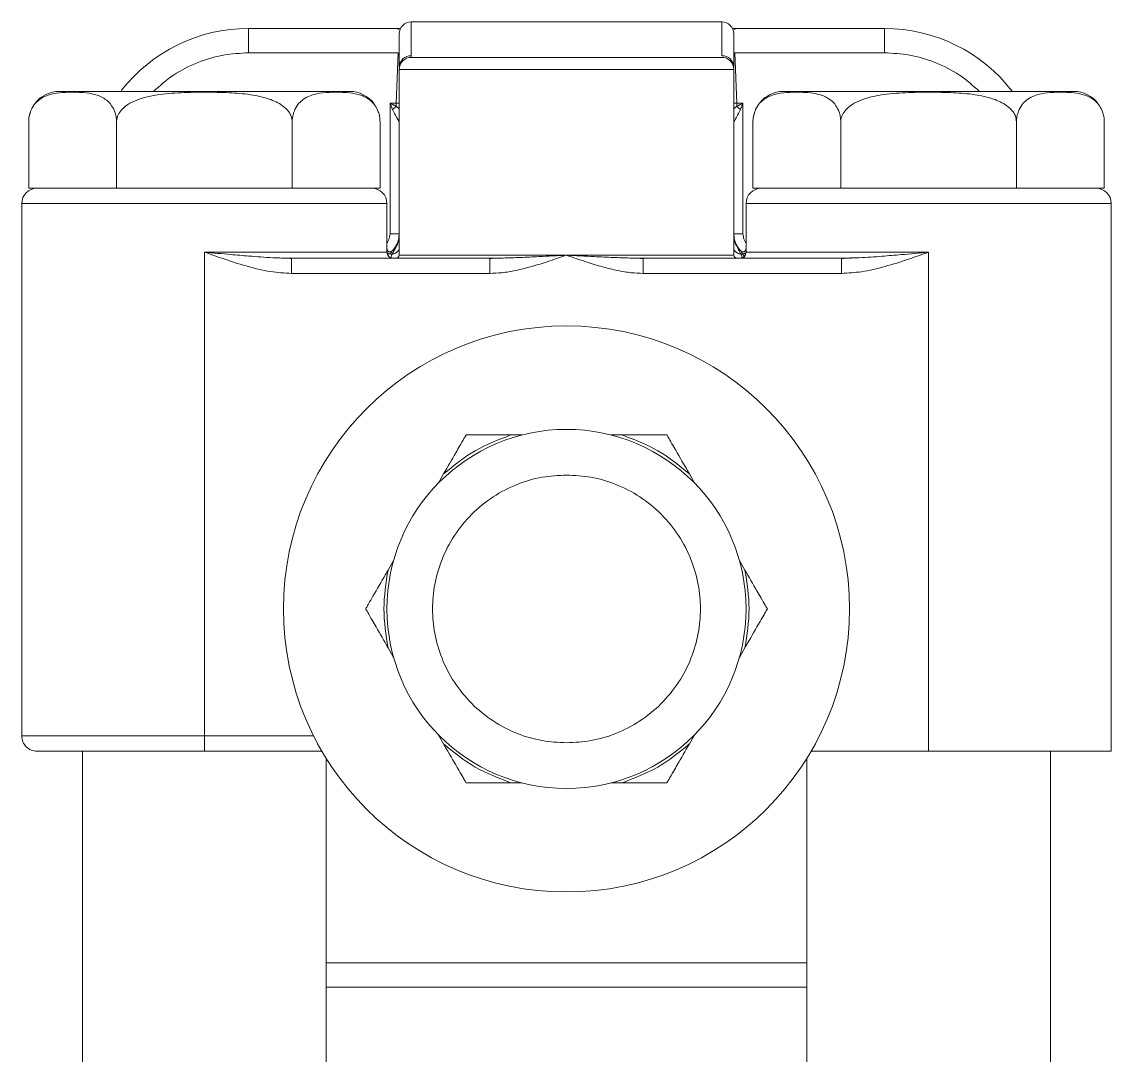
# Model space of a CAD drawing. Header units: inches. Extents: x 1104 to 1677, y 981 to 1342.
# Drawn here: x 1440.801 to 1444.381, y 1107.233 to 1110.629 of the extents above; entities that cross this region are included whole.
import ezdxf

# ---------------------------------------------------------------- set-up
doc = ezdxf.new("R2010")
doc.units = ezdxf.units.IN
doc.header["$MEASUREMENT"] = 0
doc.layers.get('0').update_dxf_attribs({"color": 1})

msp = doc.modelspace()

# ---------------------------------------------------------------- linework, layer by layer
at = {"linetype": 'Continuous', "lineweight": 15}
for p, q in [((1442.08065556, 1110.51721487), (1442.08065556, 1110.6287571)), ((1443.1006553, 1110.6287571), (1443.1006553, 1110.51721487)), ((1441.5456546, 1110.6068524), (1441.5456546, 1110.52685252)), ((1442.0371911, 1110.6068524), (1441.5456546, 1110.6068524)), ((1443.63565627, 1110.6068524), (1443.14412445, 1110.6068524)), ((1443.63565627, 1110.6068524), (1443.63565627, 1110.52685252)), ((1441.5456546, 1110.52685252), (1442.0371911, 1110.52685252)), ((1442.0371911, 1110.52685252), (1442.03102414, 1110.36185267)), ((1442.08065556, 1110.5118528), (1442.08065556, 1110.51721487)), ((1443.15029142, 1110.36185267), (1443.14412445, 1110.52685252)), ((1443.14412445, 1110.52685252), (1443.63565627, 1110.52685252)), ((1443.14065612, 1110.47185257), (1442.04065474, 1110.47185257)), ((1442.04065474, 1110.47185257), (1442.04065474, 1109.86185242)), ((1443.14065612, 1109.86185242), (1443.14065612, 1110.47185257)), ((1442.0106553, 1110.36185267), (1442.0106553, 1109.93185267)), ((1442.03102414, 1110.36185267), (1442.0106553, 1110.36185267)), ((1443.17065556, 1110.36185267), (1443.15029142, 1110.36185267)), ((1443.17065556, 1109.93185267), (1443.17065556, 1110.36185267)), ((1440.82330731, 1110.29985269), (1440.82330731, 1110.08185281)), ((1441.11198153, 1110.29985269), (1441.11198153, 1110.08185281)), ((1441.68932995, 1110.29985269), (1441.68932995, 1110.08185281)), ((1441.97800885, 1110.29985269), (1441.97800885, 1110.08185281)), ((1443.2033067, 1110.29985269), (1443.2033067, 1110.08185281)), ((1443.49198091, 1110.29985269), (1443.49198091, 1110.08185281)), ((1444.06933403, 1110.29985269), (1444.06933403, 1110.08185281)), ((1444.35800824, 1110.29985269), (1444.35800824, 1110.08185281)), ((1440.82330731, 1110.08185281), (1441.11198153, 1110.08185281)), ((1441.11198153, 1110.08185281), (1441.68932995, 1110.08185281)), ((1441.68932995, 1110.08185281), (1441.97800885, 1110.08185281)), ((1443.2033067, 1110.08185281), (1443.49198091, 1110.08185281)), ((1443.49198091, 1110.08185281), (1444.06933403, 1110.08185281)), ((1444.06933403, 1110.08185281), (1444.35800824, 1110.08185281)), ((1442.00065862, 1110.03185237), (1440.80065755, 1110.03185237)), ((1444.38065801, 1110.03185237), (1443.18065694, 1110.03185237)), ((1440.80065755, 1110.00185234), (1440.80065755, 1108.28185237)), ((1444.38065801, 1110.00185234), (1444.38065801, 1108.23185253)), ((1442.0106553, 1109.93185267), (1442.04065474, 1109.93185267)), ((1443.17065556, 1109.93185267), (1443.14065612, 1109.93185267)), ((1441.40065574, 1109.87185262), (1442.00061169, 1109.87185262)), ((1441.40065574, 1109.87185262), (1441.40065574, 1108.28185237)), ((1441.68683782, 1109.80185236), (1441.68683782, 1109.8518528)), ((1442.33846677, 1109.8518528), (1441.68683782, 1109.8518528)), ((1442.04065474, 1109.86185242), (1442.59065543, 1109.86185242)), ((1442.59065543, 1109.86185242), (1443.14065612, 1109.86185242)), ((1443.49447304, 1109.8518528), (1442.84284878, 1109.8518528)), ((1443.18069917, 1109.87185262), (1443.78065512, 1109.87185262)), ((1443.78065512, 1109.87185262), (1443.78065512, 1108.23185253)), ((1442.33846677, 1109.80185236), (1441.68683782, 1109.80185236)), ((1443.49447304, 1109.80185236), (1442.84284878, 1109.80185236)), ((1442.44437061, 1109.27092927), (1442.40817605, 1109.27092927)), ((1442.77313951, 1109.27092927), (1442.73694494, 1109.27092927)), ((1442.18689732, 1109.14317557), (1442.16880004, 1109.11182945)), ((1443.01251082, 1109.11182945), (1442.99441354, 1109.14317557)), ((1442.02251522, 1108.85845222), (1442.00441324, 1108.8271061)), ((1443.17689762, 1108.8271061), (1443.15880033, 1108.85845222)), ((1442.00441324, 1108.571599), (1442.02251522, 1108.54025259)), ((1443.15880033, 1108.54025259), (1443.17689762, 1108.571599)), ((1441.40065574, 1108.28185237), (1440.80065755, 1108.28185237)), ((1441.40065574, 1108.28185237), (1441.40065574, 1108.23185253)), ((1441.40065574, 1108.28185237), (1441.75963527, 1108.28185237)), ((1442.16880004, 1108.28687565), (1442.18689732, 1108.25552924)), ((1442.99441354, 1108.25552924), (1443.01251082, 1108.28687565)), ((1441.40065574, 1108.23185253), (1441.78670141, 1108.23185253)), ((1443.39461414, 1108.23185253), (1443.78065512, 1108.23185253)), ((1443.78065512, 1108.23185253), (1444.38065801, 1108.23185253)), ((1441.80491133, 1108.2018525), (1441.80065453, 1108.2018525)), ((1443.38065633, 1108.2018525), (1443.37639953, 1108.2018525)), ((1442.40817605, 1108.12777583), (1442.44437061, 1108.12777583)), ((1442.73694494, 1108.12777583), (1442.77313951, 1108.12777583)), ((1443.38065633, 1107.53685269), (1441.80065453, 1107.53685269)), ((1441.80065453, 1107.45685252), (1443.38065633, 1107.45685252))]:
    msp.add_line(p, q, dxfattribs=at)
at = {"linetype": 'Continuous', "lineweight": 15, "flags": 128}
for points in [[(1440.82904719, 1110.33324948), (1440.82430698, 1110.31394895), (1440.82350443, 1110.29358071)], [(1443.20904658, 1110.33324948), (1443.20430637, 1110.31394895), (1443.20350382, 1110.29358071)]]:
    msp.add_lwpolyline(points, dxfattribs=at)
at = {"linetype": 'Continuous', "lineweight": 15}
for radius in [0.93, 0.59]:
    msp.add_circle((1442.59065682, 1108.69935252), radius, dxfattribs=at)
for centre, radius, start, end in [((1442.08065682, 1110.58875706), 0.04, 90, 180), ((1443.10065682, 1110.58875706), 0.04, 0, 90), ((1441.54565682, 1110.07685252), 0.53, 90, 142.0731586), ((1443.63565682, 1110.07685252), 0.53, 37.63486767, 90), ((1442.07961473, 1110.47825308), 0.03897569, 88.46974704, 178.37335331), ((1443.10170059, 1110.47825777), 0.03897112, 1.62080488, 91.53698137), ((1442.08065682, 1110.47185252), 0.04, 90, 180), ((1443.10065682, 1110.47185252), 0.04, 0.00000048, 90), ((1440.92330655, 1110.29985252), 0.1, 90, 140.90679882), ((1441.87800709, 1110.29985252), 0.1, 36.74463236, 90), ((1443.30330655, 1110.29985252), 0.1, 90, 140.90679882), ((1444.25800709, 1110.29985252), 0.1, 36.74463236, 90), ((1440.85065682, 1110.03185252), 0.05, 90, 180), ((1441.95065682, 1110.03185252), 0.05, 0, 90), ((1443.23065682, 1110.03185252), 0.05, 90, 180), ((1444.33065682, 1110.03185252), 0.05, 0, 90), ((1442.02061484, 1109.87185595), 0.02000316, 180.00955074, 269.98540702), ((1442.03065682, 1109.86185252), 0.01, 269.99998862, 0), ((1443.15065682, 1109.86185252), 0.01, 180.0000006, 270), ((1443.16070269, 1109.87184929), 0.01999649, 269.99548885, 0.00955339), ((1440.85065682, 1108.28185252), 0.05, 180, 270.00127792)]:
    msp.add_arc(centre, radius, start, end, dxfattribs=at)
for points in [[(1443.1006553, 1110.6287571), (1442.08065556, 1110.6287571)], [(1442.0371911, 1110.6068524), (1442.04580797, 1110.6068524)], [(1442.0371911, 1110.6020588), (1442.0371911, 1110.6068524)], [(1443.1357798, 1110.6068524), (1443.14412445, 1110.6068524)], [(1443.14412445, 1110.6068524), (1443.14412445, 1110.6020588)], [(1442.0106553, 1110.36185267), (1442.0193848, 1110.34005473)], [(1442.03102414, 1110.35095135), (1442.0106553, 1110.36185267)], [(1442.03102414, 1110.35095135), (1442.03102414, 1110.36185267)], [(1442.04065474, 1110.36157166), (1442.03102414, 1110.36185267)], [(1442.04065474, 1110.34337757), (1442.03102414, 1110.35095135)], [(1443.15029142, 1110.35095135), (1443.14047777, 1110.34324909)], [(1443.15029142, 1110.36185267), (1443.14065612, 1110.36157166)], [(1443.15029142, 1110.35095135), (1443.15029142, 1110.36185267)], [(1443.17065556, 1110.36185267), (1443.15029142, 1110.35095135)], [(1443.16193075, 1110.34005297), (1443.17065556, 1110.36185267)], [(1440.80065755, 1110.03185237), (1440.80065755, 1110.00187816)], [(1442.00065862, 1109.87100372), (1442.00065862, 1110.03185237)], [(1443.18065694, 1110.03185237), (1443.18065694, 1109.87052442)], [(1444.38065801, 1110.00187288), (1444.38065801, 1110.03185237)], [(1442.0409645, 1109.90941528), (1442.03841605, 1109.90390713)], [(1443.1428995, 1109.90390596), (1443.14034636, 1109.90941645)], [(1442.01779378, 1109.87586127), (1442.01185209, 1109.86615087)], [(1443.16946346, 1109.86615146), (1443.16352177, 1109.87586009)], [(1441.68839129, 1109.85110715), (1441.65385815, 1109.85250751)], [(1442.00061169, 1109.87185262), (1442.00049905, 1109.87100372)], [(1442.01739016, 1109.86520283), (1442.01185209, 1109.86615029)], [(1442.36661237, 1109.85212853), (1442.33712449, 1109.85106843)], [(1442.33846677, 1109.85011746), (1442.33846677, 1109.8518528)], [(1442.84284878, 1109.8510479), (1442.81360966, 1109.85224058)], [(1442.84284878, 1109.8518528), (1442.813788, 1109.8522617)], [(1442.84284878, 1109.85007522), (1442.84284878, 1109.8518528)], [(1443.16946346, 1109.86615146), (1443.1639207, 1109.865204)], [(1443.17651746, 1109.85568603), (1443.16946346, 1109.86615146)], [(1443.52765922, 1109.85242479), (1443.49447304, 1109.85100742)], [(1443.51425052, 1109.8523937), (1443.49447304, 1109.8518528)], [(1443.49447304, 1109.8518528), (1443.49447304, 1109.85003826)], [(1441.00065695, 1108.23185253), (1441.00065695, 1107.0493524)], [(1444.18065861, 1106.90185261), (1444.18065861, 1108.23185253)], [(1441.80065453, 1107.0493524), (1441.80065453, 1108.20863869)], [(1443.38065633, 1108.20863869), (1443.38065633, 1107.0493524)]]:
    msp.add_open_spline(points, degree=1, dxfattribs=at)
for points, knots in [([(1442.04065474, 1110.58872226), (1442.04065474, 1110.58586256), (1442.04065474, 1110.58017704), (1442.04065474, 1110.54307088), (1442.04065474, 1110.50047157), (1442.04065474, 1110.47935947)], [0, 0, 0, 0, 0.3379451905, 0.6718874091, 1, 1, 1, 1]), ([(1443.14065612, 1110.58872226), (1443.14065612, 1110.58586249), (1443.14065612, 1110.58017683), (1443.14065612, 1110.54307173), (1443.14065612, 1110.50047223), (1443.14065612, 1110.47936006)], [0, 0, 0, 0, 0.3379455306, 0.6718879356, 1, 1, 1, 1]), ([(1441.2333685, 1110.39985239), (1441.2546875, 1110.41872006), (1441.29875083, 1110.45771684), (1441.37798347, 1110.49716186), (1441.46163374, 1110.52242743), (1441.51819658, 1110.5254064), (1441.5456546, 1110.52685252)], [0, 0, 0, 0, 0.2464587722, 0.5093950071, 0.7618393669, 1, 1, 1, 1]), ([(1443.63565627, 1110.52685252), (1443.66311588, 1110.52540654), (1443.71968034, 1110.52242794), (1443.80333194, 1110.49716166), (1443.88256422, 1110.45771813), (1443.92662504, 1110.4187202), (1443.94794236, 1110.39985239)], [0, 0, 0, 0, 0.2381734593, 0.4906170653, 0.7535525151, 1, 1, 1, 1]), ([(1443.1006553, 1110.5118528), (1443.09900071, 1110.5118528), (1443.09559241, 1110.5118528), (1443.06722222, 1110.5118528), (1443.02016646, 1110.5118528), (1442.95383436, 1110.5118528), (1442.87229227, 1110.5118528), (1442.78088731, 1110.5118528), (1442.68583645, 1110.5118528), (1442.59065551, 1110.5118528), (1442.49547559, 1110.5118528), (1442.40042634, 1110.5118528), (1442.30901927, 1110.5118528), (1442.22748198, 1110.5118528), (1442.16114226, 1110.5118528), (1442.11409613, 1110.5118528), (1442.08571678, 1110.5118528), (1442.0823096, 1110.5118528), (1442.08065556, 1110.5118528)], [0, 0, 0, 0, 0.05825775234, 0.12000518007, 0.18432077558, 0.24999945682, 0.31568025509, 0.37999322192, 0.44174316982, 0.50000059046, 0.55825801109, 0.62000513924, 0.6843207112, 0.74999923216, 0.81567976331, 0.87999400919, 0.94174224766, 1, 1, 1, 1]), ([(1441.11198153, 1110.29985269), (1441.11166656, 1110.3057858), (1441.11103803, 1110.31762558), (1441.10560301, 1110.33660772), (1441.09380506, 1110.35869313), (1441.07092369, 1110.37949743), (1441.03939665, 1110.39170775), (1440.99601522, 1110.39750958), (1440.95072496, 1110.39781396), (1440.90286476, 1110.39353541), (1440.86903459, 1110.38253436), (1440.8450783, 1110.36196383), (1440.83298805, 1110.34433983), (1440.82548609, 1110.32357365), (1440.8233869, 1110.30870639), (1440.82331539, 1110.30075086), (1440.82330731, 1110.29985269)], [0, 0, 0, 0, 0.0270239454, 0.0539274028, 0.0978320063, 0.17288493, 0.2801544489, 0.390187416, 0.570336595, 0.6939695307, 0.8290658777, 0.8801723679, 0.9315957434, 0.9636040008, 0.995890923, 1, 1, 1, 1]), ([(1441.87800916, 1110.39985239), (1441.87646082, 1110.39985239), (1441.87327137, 1110.39985239), (1441.84670776, 1110.39985239), (1441.80266925, 1110.39985239), (1441.74058489, 1110.39985239), (1441.66426528, 1110.39985239), (1441.57871018, 1110.39985239), (1441.48974466, 1110.39985239), (1441.40065728, 1110.39985239), (1441.31157, 1110.39985239), (1441.22260605, 1110.39985239), (1441.13705063, 1110.39985239), (1441.06073147, 1110.39985239), (1440.99864218, 1110.39985239), (1440.95460249, 1110.39985239), (1440.92804606, 1110.39985239), (1440.92485577, 1110.39985239), (1440.92330701, 1110.39985239)], [0, 0, 0, 0, 0.0582577458, 0.1200062592, 0.18432104, 0.2499991318, 0.3156786487, 0.379994293, 0.4417409187, 0.5000010057, 0.5582579711, 0.6200045968, 0.6843202412, 0.7499997581, 0.8156798262, 0.879994607, 0.9417422542, 1, 1, 1, 1]), ([(1441.68932995, 1110.29985269), (1441.68870007, 1110.30578593), (1441.6874431, 1110.31762619), (1441.67657161, 1110.33660645), (1441.65298778, 1110.35870356), (1441.6069669, 1110.37952027), (1441.54398531, 1110.39214848), (1441.45715089, 1110.39731142), (1441.36682891, 1110.39785625), (1441.27109203, 1110.39352482), (1441.20344613, 1110.38253528), (1441.15552156, 1110.36196355), (1441.13134321, 1110.3443397), (1441.11633914, 1110.32357398), (1441.11214069, 1110.30870616), (1441.11199767, 1110.30075086), (1441.11198153, 1110.29985269)], [0, 0, 0, 0, 0.0270219395, 0.0539244188, 0.0978273558, 0.1728805899, 0.2812449762, 0.3902174985, 0.5703591124, 0.6939874713, 0.8290743641, 0.8801778402, 0.9315989972, 0.9636060343, 0.9958910419, 1, 1, 1, 1]), ([(1441.97800885, 1110.29985269), (1441.97769199, 1110.30578576), (1441.97705968, 1110.31762524), (1441.97162535, 1110.33660739), (1441.95983524, 1110.35869452), (1441.93694347, 1110.37949643), (1441.90541956, 1110.39170783), (1441.8620438, 1110.39750962), (1441.81675242, 1110.39781383), (1441.76889092, 1110.39353574), (1441.73506543, 1110.38253324), (1441.71110002, 1110.3619645), (1441.69901088, 1110.34433979), (1441.69150868, 1110.32357365), (1441.68940954, 1110.30870639), (1441.68933802, 1110.30075086), (1441.68932995, 1110.29985269)], [0, 0, 0, 0, 0.0270245366, 0.0539275983, 0.0978301475, 0.172886186, 0.2801555811, 0.3901848545, 0.5703338254, 0.6939666182, 0.8290628092, 0.8801725063, 0.9315958224, 0.9636040428, 0.9958909277, 1, 1, 1, 1]), ([(1443.49198091, 1110.29985269), (1443.491666, 1110.30578582), (1443.49103759, 1110.31762563), (1443.48560166, 1110.336607), (1443.47381219, 1110.35869486), (1443.45091986, 1110.37949628), (1443.41939737, 1110.39170806), (1443.37601333, 1110.3975094), (1443.33073123, 1110.39781388), (1443.28286288, 1110.39353555), (1443.24903413, 1110.38253436), (1443.22507766, 1110.36196383), (1443.21298744, 1110.34433983), (1443.20548547, 1110.32357365), (1443.20338629, 1110.30870639), (1443.20331477, 1110.30075086), (1443.2033067, 1110.29985269)], [0, 0, 0, 0, 0.0270239281, 0.0539273683, 0.0978293865, 0.1728854639, 0.2801549143, 0.3901878111, 0.5703332972, 0.6939697261, 0.8290659868, 0.8801724445, 0.9315957871, 0.963604024, 0.9958909256, 1, 1, 1, 1]), ([(1444.25800854, 1110.39985239), (1444.25645978, 1110.39985239), (1444.25326949, 1110.39985239), (1444.22671306, 1110.39985239), (1444.18267337, 1110.39985239), (1444.12058409, 1110.39985239), (1444.04426492, 1110.39985239), (1443.9587095, 1110.39985239), (1443.86974406, 1110.39985239), (1443.78065667, 1110.39985239), (1443.69156938, 1110.39985239), (1443.60260544, 1110.39985239), (1443.51705002, 1110.39985239), (1443.44073085, 1110.39985239), (1443.37864157, 1110.39985239), (1443.33460188, 1110.39985239), (1443.30804545, 1110.39985239), (1443.30485516, 1110.39985239), (1443.3033064, 1110.39985239)], [0, 0, 0, 0, 0.0582576811, 0.1200052597, 0.1843199692, 0.2499999644, 0.3156794084, 0.3799949813, 0.4417415385, 0.5000015608, 0.5582584615, 0.6200050187, 0.6843205916, 0.7500000356, 0.8156800308, 0.8799947403, 0.9417423189, 1, 1, 1, 1]), ([(1444.06933403, 1110.29985269), (1444.06870221, 1110.30578587), (1444.0674414, 1110.31762573), (1444.05657157, 1110.33660659), (1444.03298775, 1110.35870222), (1443.98696897, 1110.3795226), (1443.92398589, 1110.39214755), (1443.83715043, 1110.39731181), (1443.74682827, 1110.39785616), (1443.65109143, 1110.39352484), (1443.58344552, 1110.38253528), (1443.53552095, 1110.36196355), (1443.5113426, 1110.3443397), (1443.49633853, 1110.32357398), (1443.49214008, 1110.30870616), (1443.49199706, 1110.30075086), (1443.49198091, 1110.29985269)], [0, 0, 0, 0, 0.0270231342, 0.0539255644, 0.0978284213, 0.1728751152, 0.2812462871, 0.3902186107, 0.570359896, 0.6939880294, 0.8290746758, 0.8801780587, 0.931599122, 0.9636061006, 0.9958910494, 1, 1, 1, 1]), ([(1444.35800824, 1110.29985269), (1444.35769138, 1110.30578576), (1444.35705907, 1110.31762524), (1444.35162472, 1110.33660739), (1444.33983477, 1110.35869453), (1444.31694209, 1110.37949601), (1444.28542546, 1110.39170829), (1444.2420407, 1110.39750936), (1444.19675235, 1110.39781388), (1444.14889032, 1110.39353572), (1444.11506431, 1110.38253325), (1444.09110007, 1110.36196449), (1444.07900808, 1110.34433982), (1444.07151291, 1110.32357359), (1444.06939721, 1110.30870656), (1444.06934044, 1110.30075086), (1444.06933403, 1110.29985269)], [0, 0, 0, 0, 0.0270245372, 0.05392759939, 0.09783014948, 0.17288618962, 0.28015209308, 0.39018493533, 0.57033390997, 0.69396670537, 0.82906289912, 0.88017259733, 0.93159591444, 0.96360413553, 0.99589102111, 1, 1, 1, 1]), ([(1442.03102414, 1110.35095135), (1442.02905735, 1110.34922018), (1442.02505864, 1110.3457005), (1442.02129651, 1110.34195698), (1442.0193848, 1110.34005473)], [0, 0, 0, 0, 0.491855772, 1, 1, 1, 1]), ([(1442.0193848, 1110.34005473), (1442.02346115, 1110.33173066), (1442.02996413, 1110.3184513), (1442.03793244, 1110.3054706), (1442.03893535, 1110.30116166), (1442.03919044, 1110.30006565)], [0, 0, 0, 0, 0.5560600872, 0.8870801636, 1, 1, 1, 1]), ([(1443.14173557, 1110.29991722), (1443.14225147, 1110.30136329), (1443.14391801, 1110.30603468), (1443.15129532, 1110.31863327), (1443.15774731, 1110.33162755), (1443.16193075, 1110.34005297)], [0, 0, 0, 0, 0.13617546664, 0.43990114834, 1, 1, 1, 1]), ([(1443.15029142, 1110.35095135), (1443.15229014, 1110.34919067), (1443.15628829, 1110.34566867), (1443.16004971, 1110.34192509), (1443.16193075, 1110.34005297)], [0, 0, 0, 0, 0.499911102, 1, 1, 1, 1]), ([(1440.85065505, 1110.08185281), (1440.85243694, 1110.08185281), (1440.85610743, 1110.08185281), (1440.88676527, 1110.08185281), (1440.93725404, 1110.08185281), (1441.00978143, 1110.08185281), (1441.06785191, 1110.08185281), (1441.10328626, 1110.08185281), (1441.10509179, 1110.08185281)], [0, 0, 0, 0, 0.1825097026, 0.3759496871, 0.5774371785, 0.7831940512, 0.988952784, 1, 1, 1, 1]), ([(1441.11887126, 1110.08185281), (1441.14484746, 1110.08185281), (1441.20179127, 1110.08185281), (1441.29818094, 1110.08185281), (1441.3671659, 1110.08185281), (1441.40065574, 1110.08185281)], [0, 0, 0, 0, 0.3014811826, 0.6608929844, 1, 1, 1, 1]), ([(1441.40065574, 1110.08185281), (1441.4341455, 1110.08185281), (1441.50313182, 1110.08185281), (1441.59952266, 1110.08185281), (1441.65646565, 1110.08185281), (1441.68244022, 1110.08185281)], [0, 0, 0, 0, 0.33910662282, 0.69853322779, 1, 1, 1, 1]), ([(1441.69622438, 1110.08185281), (1441.69802833, 1110.08185281), (1441.73345471, 1110.08185281), (1441.79153171, 1110.08185281), (1441.86406352, 1110.08185281), (1441.91454324, 1110.08185281), (1441.94521166, 1110.08185281), (1441.94887704, 1110.08185281), (1441.95065642, 1110.08185281)], [0, 0, 0, 0, 0.0110396982, 0.2167993648, 0.4225625452, 0.6240470304, 0.8174902479, 1, 1, 1, 1]), ([(1443.23065913, 1110.08185281), (1443.23243852, 1110.08185281), (1443.23610391, 1110.08185281), (1443.26677224, 1110.08185281), (1443.31725187, 1110.08185281), (1443.38978139, 1110.08185281), (1443.44785129, 1110.08185281), (1443.48328564, 1110.08185281), (1443.48509118, 1110.08185281)], [0, 0, 0, 0, 0.18250935172, 0.37595214478, 0.57743618787, 0.783193543, 0.98895275813, 1, 1, 1, 1]), ([(1443.49887065, 1110.08185281), (1443.52484682, 1110.08185281), (1443.58179049, 1110.08185281), (1443.67818034, 1110.08185281), (1443.74716529, 1110.08185281), (1443.78065512, 1110.08185281)], [0, 0, 0, 0, 0.3014818186, 0.6608932932, 1, 1, 1, 1]), ([(1443.78065512, 1110.08185281), (1443.81414488, 1110.08185281), (1443.88313118, 1110.08185281), (1443.97952221, 1110.08185281), (1444.03646506, 1110.08185281), (1444.0624396, 1110.08185281)], [0, 0, 0, 0, 0.339106314, 0.6985325917, 1, 1, 1, 1]), ([(1444.07622376, 1110.08185281), (1444.07802772, 1110.08185281), (1444.1134541, 1110.08185281), (1444.1715311, 1110.08185281), (1444.2440629, 1110.08185281), (1444.29454263, 1110.08185281), (1444.32521105, 1110.08185281), (1444.32887642, 1110.08185281), (1444.33065581, 1110.08185281)], [0, 0, 0, 0, 0.0110396982, 0.2167993648, 0.4225625452, 0.6240470304, 0.8174902479, 1, 1, 1, 1]), ([(1442.0106553, 1109.93185267), (1442.00993189, 1109.92560819), (1442.00881528, 1109.91596966), (1442.00407991, 1109.90624021), (1442.00127316, 1109.90291845), (1442.00065862, 1109.90219115)], [0, 0, 0, 0, 0.5896587227, 0.9101554765, 1, 1, 1, 1]), ([(1442.04065474, 1109.93185267), (1442.04035893, 1109.92666131), (1442.03976114, 1109.91617062), (1442.03494459, 1109.90092062), (1442.0274773, 1109.88674708), (1442.02109358, 1109.8795696), (1442.01779378, 1109.87585951)], [0, 0, 0, 0, 0.2249604897, 0.4545991673, 0.7180775332, 1, 1, 1, 1]), ([(1442.03480223, 1109.8981168), (1442.03667972, 1109.90398594), (1442.040004, 1109.91437777), (1442.04045741, 1109.92655357), (1442.04065474, 1109.93185267)], [0, 0, 0, 0, 0.5647842931, 1, 1, 1, 1]), ([(1443.16351708, 1109.87585951), (1443.1602172, 1109.87956951), (1443.15383248, 1109.88674775), (1443.1463668, 1109.90092241), (1443.141556, 1109.91617314), (1443.14095407, 1109.92666119), (1443.14065612, 1109.93185267)], [0, 0, 0, 0, 0.2819272904, 0.5454819982, 0.7750181845, 1, 1, 1, 1]), ([(1443.14066081, 1109.93185267), (1443.14088334, 1109.92627994), (1443.14137014, 1109.91408941), (1443.14470368, 1109.90372999), (1443.14651333, 1109.89810624)], [0, 0, 0, 0, 0.4571361219, 1, 1, 1, 1]), ([(1443.18065694, 1109.9021888), (1443.18004567, 1109.90291092), (1443.17723502, 1109.90623131), (1443.17249661, 1109.9159626), (1443.17137903, 1109.92560838), (1443.17065556, 1109.93185267)], [0, 0, 0, 0, 0.0892590642, 0.4104232237, 1, 1, 1, 1]), ([(1442.01185209, 1109.86615029), (1442.01103216, 1109.86604251), (1442.0094407, 1109.86583332), (1442.00711904, 1109.86620841), (1442.00511211, 1109.86695792), (1442.00341778, 1109.86801111), (1442.00195721, 1109.86934413), (1442.00073882, 1109.87103697), (1441.99983193, 1109.87310535), (1441.99968373, 1109.87462845), (1441.99960733, 1109.87541365)], [0, 0, 0, 0, 0.139670981, 0.2710963376, 0.3916137647, 0.5000563227, 0.6086139765, 0.7290170566, 0.8603025552, 1, 1, 1, 1]), ([(1442.00687252, 1109.8735774), (1442.00613721, 1109.87394158), (1442.00454482, 1109.87473025), (1442.00251774, 1109.87678266), (1442.00093294, 1109.87962661), (1442.00074921, 1109.8818695), (1442.00065393, 1109.8830326)], [0, 0, 0, 0, 0.2043344835, 0.442503859, 0.7109007686, 1, 1, 1, 1]), ([(1442.01779378, 1109.87586127), (1442.01691395, 1109.87512596), (1442.01521829, 1109.87370884), (1442.01213572, 1109.87282787), (1442.00931501, 1109.87283386), (1442.00683555, 1109.87351269), (1442.00459067, 1109.87476381), (1442.00257122, 1109.87673279), (1442.00098847, 1109.87952024), (1442.0007682, 1109.88171893), (1442.00065393, 1109.88285953)], [0, 0, 0, 0, 0.1445368827, 0.2785605728, 0.3976458719, 0.5000368127, 0.602422655, 0.7214385901, 0.8554921422, 1, 1, 1, 1]), ([(1442.00687252, 1109.8735774), (1442.00765289, 1109.87332184), (1442.00933901, 1109.87276965), (1442.01222721, 1109.87281908), (1442.01535341, 1109.87373628), (1442.01705373, 1109.87521378), (1442.01793458, 1109.87597919)], [0, 0, 0, 0, 0.2052389648, 0.4434579351, 0.711685923, 1, 1, 1, 1]), ([(1442.01739016, 1109.86520518), (1442.01961456, 1109.86876003), (1442.02494698, 1109.87728187), (1442.03117323, 1109.89044475), (1442.03480223, 1109.8981168)], [0, 0, 0, 0, 0.4171454734, 1, 1, 1, 1]), ([(1442.04065474, 1109.88026532), (1442.04010869, 1109.87915866), (1442.03869841, 1109.87630051), (1442.03460667, 1109.87260372), (1442.02948412, 1109.86900667), (1442.02359642, 1109.86637255), (1442.01945088, 1109.86559122), (1442.01739016, 1109.86520283)], [0, 0, 0, 0, 0.1331597644, 0.3439101626, 0.5618319582, 0.7821894161, 1, 1, 1, 1]), ([(1443.1639207, 1109.86520342), (1443.16185999, 1109.86559182), (1443.15771436, 1109.8663732), (1443.15182764, 1109.86900666), (1443.14670776, 1109.87260619), (1443.14261848, 1109.87630285), (1443.14120395, 1109.87915953), (1443.14065612, 1109.88026591)], [0, 0, 0, 0, 0.2178223333, 0.438202233, 0.6560055602, 0.8667732116, 1, 1, 1, 1]), ([(1443.14651333, 1109.89810624), (1443.1495328, 1109.89156116), (1443.15571242, 1109.87816608), (1443.1611434, 1109.86959094), (1443.1639207, 1109.86520576)], [0, 0, 0, 0, 0.4886179635, 1, 1, 1, 1]), ([(1443.16338097, 1109.87597801), (1443.16426189, 1109.87521279), (1443.16596266, 1109.87373536), (1443.1690882, 1109.87281907), (1443.17197642, 1109.87277081), (1443.1736613, 1109.87332177), (1443.17444303, 1109.8735774)], [0, 0, 0, 0, 0.28805481851, 0.55614704226, 0.79406650074, 1, 1, 1, 1]), ([(1443.16350769, 1109.87584719), (1443.16438708, 1109.87510781), (1443.16608307, 1109.87368185), (1443.16917337, 1109.87279882), (1443.1720006, 1109.87280282), (1443.17448502, 1109.87348333), (1443.1767347, 1109.87473694), (1443.17875413, 1109.87671482), (1443.18033778, 1109.87951025), (1443.18055409, 1109.88171538), (1443.18066632, 1109.88285953)], [0, 0, 0, 0, 0.1444699135, 0.2786269414, 0.3976401021, 0.5000030031, 0.602402244, 0.7213380373, 0.8554138293, 1, 1, 1, 1]), ([(1443.16946346, 1109.86615146), (1443.17034971, 1109.86603987), (1443.17207885, 1109.86582214), (1443.17460082, 1109.86630871), (1443.17675963, 1109.8672363), (1443.17895877, 1109.86882356), (1443.18055771, 1109.87089445), (1443.18151463, 1109.87331018), (1443.18163834, 1109.87468805), (1443.18170354, 1109.87541423)], [0, 0, 0, 0, 0.1508601898, 0.2943410859, 0.4270901203, 0.5465041616, 0.7546010053, 0.8706681454, 1, 1, 1, 1]), ([(1443.18065694, 1109.88303201), (1443.18056359, 1109.88186906), (1443.18038356, 1109.87962603), (1443.17879755, 1109.87678271), (1443.17677079, 1109.87473024), (1443.17517836, 1109.87394158), (1443.17444303, 1109.8735774)], [0, 0, 0, 0, 0.2890230015, 0.5574496629, 0.7956443277, 1, 1, 1, 1]), ([(1441.68683782, 1109.8518528), (1441.66659201, 1109.85225795), (1441.62054791, 1109.85317937), (1441.55365335, 1109.85820326), (1441.47842091, 1109.86452726), (1441.42949457, 1109.86913605), (1441.40065574, 1109.87185262)], [0, 0, 0, 0, 0.2182711224, 0.4964037844, 0.7031634527, 1, 1, 1, 1]), ([(1441.68683782, 1109.80185236), (1441.66376249, 1109.80324005), (1441.6131978, 1109.80628086), (1441.53815773, 1109.82533643), (1441.46625243, 1109.84840815), (1441.42097426, 1109.86459071), (1441.40065574, 1109.87185262)], [0, 0, 0, 0, 0.2339296691, 0.5126072605, 0.7812830707, 1, 1, 1, 1]), ([(1442.01395468, 1109.85309417), (1442.01396298, 1109.85442453), (1442.01399294, 1109.85923058), (1442.01596441, 1109.86269639), (1442.01739016, 1109.86520283)], [0, 0, 0, 0, 0.2768091372, 1, 1, 1, 1]), ([(1442.59065543, 1109.86185242), (1442.56037165, 1109.86024655), (1442.50924474, 1109.85753542), (1442.43992667, 1109.85437875), (1442.38596466, 1109.85232202), (1442.35314529, 1109.8519978), (1442.33846677, 1109.8518528)], [0, 0, 0, 0, 0.351187093, 0.5928952079, 0.8179216077, 1, 1, 1, 1]), ([(1442.59065543, 1109.86185242), (1442.56968495, 1109.85459002), (1442.53059176, 1109.84105144), (1442.47500518, 1109.82375905), (1442.42532191, 1109.81144677), (1442.38048873, 1109.80352616), (1442.35188535, 1109.80238684), (1442.33846677, 1109.80185236)], [0, 0, 0, 0, 0.25572481661, 0.4767224974, 0.67046120458, 0.84540488832, 1, 1, 1, 1]), ([(1442.33846677, 1109.80185236), (1442.33846677, 1109.80841546), (1442.33846677, 1109.82154151), (1442.33846677, 1109.83790183), (1442.33846677, 1109.84824564), (1442.33846677, 1109.84962973), (1442.33846677, 1109.85011746)], [0, 0, 0, 0, 0.2821612099, 0.5643161081, 0.8464710064, 1, 1, 1, 1]), ([(1442.84284878, 1109.80185236), (1442.82956386, 1109.80237609), (1442.80126203, 1109.80349182), (1442.75679592, 1109.81128322), (1442.7072495, 1109.82348869), (1442.65135942, 1109.84082948), (1442.61190428, 1109.85449354), (1442.59065543, 1109.86185242)], [0, 0, 0, 0, 0.15305177368, 0.32605722915, 0.51887370756, 0.74088593649, 1, 1, 1, 1]), ([(1442.813788, 1109.8522617), (1442.80889013, 1109.85232039), (1442.78603237, 1109.85259427), (1442.7421278, 1109.85438514), (1442.67272874, 1109.85748452), (1442.62119205, 1109.86022727), (1442.59065543, 1109.86185242)], [0, 0, 0, 0, 0.0688506339, 0.321317562, 0.5978656939, 1, 1, 1, 1]), ([(1442.84284878, 1109.80185236), (1442.84284878, 1109.80841582), (1442.84284878, 1109.8215426), (1442.84284878, 1109.83789747), (1442.84284878, 1109.84821387), (1442.84284878, 1109.84959498), (1442.84284878, 1109.85007522)], [0, 0, 0, 0, 0.28304289, 0.5660794485, 0.8491160071, 1, 1, 1, 1]), ([(1443.1639207, 1109.86520342), (1443.16530448, 1109.86267037), (1443.16748782, 1109.85867372), (1443.16745674, 1109.85315123), (1443.16744535, 1109.85112886)], [0, 0, 0, 0, 0.6337929388, 1, 1, 1, 1]), ([(1443.78065512, 1109.87185262), (1443.75852158, 1109.86394164), (1443.71113588, 1109.84700502), (1443.63802723, 1109.8238702), (1443.56472746, 1109.8058792), (1443.51639545, 1109.80310891), (1443.49447304, 1109.80185236)], [0, 0, 0, 0, 0.23824659517, 0.51006202645, 0.77777419174, 1, 1, 1, 1]), ([(1443.49447304, 1109.85003826), (1443.49447304, 1109.8495645), (1443.49447304, 1109.84818539), (1443.49447304, 1109.83789364), (1443.49447304, 1109.82154355), (1443.49447304, 1109.80841614), (1443.49447304, 1109.80185236)], [0, 0, 0, 0, 0.14852038319, 0.43234480579, 0.7161692284, 1, 1, 1, 1]), ([(1443.78065512, 1109.87185262), (1443.7504663, 1109.86900347), (1443.69930579, 1109.86417506), (1443.6232841, 1109.85788958), (1443.56446018, 1109.85344638), (1443.52709537, 1109.852663), (1443.51425052, 1109.8523937)], [0, 0, 0, 0, 0.3343874868, 0.5666808983, 0.8510384812, 1, 1, 1, 1]), ([(1442.18689732, 1109.14317557), (1442.2203371, 1109.17042551), (1442.28721719, 1109.22492583), (1442.36785621, 1109.25559471), (1442.40817605, 1109.27092927)], [0, 0, 0, 0, 0.4999960263, 1, 1, 1, 1]), ([(1442.18689732, 1109.14317557), (1442.20025912, 1109.16631897), (1442.2180895, 1109.1972022), (1442.24053706, 1109.23607361), (1442.25169208, 1109.25540896), (1442.25833053, 1109.26689819), (1442.2604542, 1109.27057394), (1442.26061278, 1109.27085193), (1442.2606569, 1109.27092927)], [0, 0, 0, 0, 0.46349040785, 0.6184950365, 0.81615237252, 0.89282561329, 0.97018397568, 1, 1, 1, 1]), ([(1442.2606569, 1109.27092927), (1442.26104254, 1109.27092927), (1442.26181192, 1109.27092927), (1442.26848577, 1109.27092927), (1442.28334692, 1109.27092927), (1442.32426392, 1109.27092927), (1442.36897725, 1109.27092927), (1442.40243659, 1109.27092927), (1442.40817605, 1109.27092927)], [0, 0, 0, 0, 0.0623881297, 0.1244681518, 0.2295957143, 0.4145144139, 0.8995685298, 1, 1, 1, 1]), ([(1442.77313951, 1109.27092927), (1442.81345766, 1109.25559446), (1442.89409466, 1109.22492458), (1442.96097372, 1109.1704254), (1442.99441354, 1109.14317557)], [0, 0, 0, 0, 0.4999956223, 1, 1, 1, 1]), ([(1442.77313951, 1109.27092927), (1442.7998626, 1109.27092927), (1442.8355233, 1109.27092927), (1442.88041062, 1109.27092927), (1442.90273313, 1109.27092927), (1442.91600117, 1109.27092927), (1442.92024512, 1109.27092927), (1442.92056865, 1109.27092927), (1442.92065866, 1109.27092927)], [0, 0, 0, 0, 0.4634843478, 0.6184978963, 0.8161518837, 0.8928214941, 0.9701824882, 1, 1, 1, 1]), ([(1442.92065866, 1109.27092927), (1442.92085075, 1109.27059599), (1442.92123399, 1109.26993109), (1442.92456715, 1109.2641506), (1442.93200348, 1109.25128021), (1442.95245983, 1109.2158436), (1442.97481509, 1109.17712117), (1442.9915438, 1109.14814611), (1442.99441354, 1109.14317557)], [0, 0, 0, 0, 0.0623860922, 0.1244629856, 0.2295986083, 0.4145411439, 0.8995671024, 1, 1, 1, 1]), ([(1442.59065543, 1108.2593525), (1442.56381949, 1108.26077998), (1442.50853982, 1108.26372045), (1442.42653544, 1108.28820028), (1442.34768044, 1108.32879427), (1442.27731235, 1108.38602321), (1442.22015274, 1108.45637124), (1442.17930641, 1108.53523329), (1442.15572434, 1108.61723519), (1442.14819527, 1108.6993525), (1442.15572433, 1108.78146981), (1442.17930632, 1108.86347176), (1442.22015292, 1108.94233364), (1442.27731223, 1109.0126819), (1442.34768047, 1109.06991079), (1442.42653538, 1109.11050494), (1442.50853989, 1109.1349842), (1442.5638195, 1109.13792498), (1442.59065543, 1109.1393526)], [0, 0, 0, 0, 0.0582573214, 0.1200049581, 0.1843191379, 0.2500000653, 0.3156792708, 0.3799935211, 0.4417420082, 0.4999999257, 0.5582580549, 0.620006542, 0.6843206035, 0.7499999741, 0.8156809014, 0.8799950812, 0.9417426592, 1, 1, 1, 1]), ([(1442.59065543, 1109.1393526), (1442.61749296, 1109.13792512), (1442.67277421, 1109.13498473), (1442.75477994, 1109.11050465), (1442.83363497, 1109.06991246), (1442.90399859, 1109.01267868), (1442.96116282, 1108.94233538), (1443.00201047, 1108.86347238), (1443.02558508, 1108.78146905), (1443.03311631, 1108.6993525), (1443.02558507, 1108.61723595), (1443.00201039, 1108.53523268), (1442.96116301, 1108.4563695), (1442.90399847, 1108.38602643), (1442.83363499, 1108.3287926), (1442.75477988, 1108.28820057), (1442.67277428, 1108.26371991), (1442.61749297, 1108.26077983), (1442.59065543, 1108.2593525)], [0, 0, 0, 0, 0.0582605, 0.120007837, 0.1843217657, 0.2499997972, 0.3156810556, 0.3799948661, 0.4417421725, 0.5000000743, 0.5582577645, 0.6200050708, 0.6843190701, 0.7500001635, 0.815678195, 0.8799921237, 0.9417395194, 1, 1, 1, 1]), ([(1441.93065836, 1108.6993524), (1441.93085046, 1108.69968566), (1441.93123371, 1108.70035051), (1441.9345668, 1108.7061315), (1441.94200326, 1108.71900129), (1441.96245957, 1108.75443833), (1441.98481451, 1108.79316076), (1442.0015435, 1108.82213566), (1442.00441324, 1108.8271061)], [0, 0, 0, 0, 0.0623861156, 0.1244637281, 0.2295983364, 0.4145409414, 0.8995685448, 1, 1, 1, 1]), ([(1442.00441324, 1108.571599), (1441.99753525, 1108.61418347), (1441.98377924, 1108.6993525), (1441.99753524, 1108.78452154), (1442.00441324, 1108.8271061)], [0, 0, 0, 0, 0.4999994326, 1, 1, 1, 1]), ([(1443.17689762, 1108.8271061), (1443.18377797, 1108.78452154), (1443.19753866, 1108.6993525), (1443.18377796, 1108.61418347), (1443.17689762, 1108.571599)], [0, 0, 0, 0, 0.50000056743, 1, 1, 1, 1]), ([(1443.17689762, 1108.8271061), (1443.19026162, 1108.8039639), (1443.20809462, 1108.77308283), (1443.23053057, 1108.73420568), (1443.24169283, 1108.71487355), (1443.2483307, 1108.70338327), (1443.25045452, 1108.69970829), (1443.25061308, 1108.69942986), (1443.25065719, 1108.6993524)], [0, 0, 0, 0, 0.4634897762, 0.6184830223, 0.8161524482, 0.8928258282, 0.9701837959, 1, 1, 1, 1]), ([(1442.00441324, 1108.571599), (1441.99105267, 1108.59474233), (1441.97322379, 1108.6256257), (1441.95078013, 1108.66449792), (1441.93961412, 1108.68383031), (1441.9329861, 1108.69532185), (1441.93086093, 1108.69899704), (1441.93070245, 1108.69927506), (1441.93065836, 1108.6993524)], [0, 0, 0, 0, 0.4634809322, 0.6184874362, 0.8161588947, 0.8928243167, 0.970183615, 1, 1, 1, 1]), ([(1443.25065719, 1108.6993524), (1443.25046561, 1108.69901905), (1443.25008337, 1108.69835397), (1443.24674074, 1108.69257468), (1443.23931664, 1108.67970214), (1443.21885169, 1108.64426689), (1443.19649675, 1108.60554508), (1443.17976736, 1108.57656945), (1443.17689762, 1108.571599)], [0, 0, 0, 0, 0.0623855391, 0.1244683095, 0.2295932645, 0.4145328401, 0.8995694729, 1, 1, 1, 1]), ([(1440.85065974, 1108.23185253), (1440.85244306, 1108.23185253), (1440.85611652, 1108.23185253), (1440.88672057, 1108.23185253), (1440.93745874, 1108.23185253), (1441.00899566, 1108.23185253), (1441.09692971, 1108.23185253), (1441.19550658, 1108.23185253), (1441.29801076, 1108.23185253), (1441.36711028, 1108.23185253), (1441.40065574, 1108.23185253)], [0, 0, 0, 0, 0.1165159361, 0.2400118988, 0.3686408783, 0.4999985902, 0.6313574895, 0.7599910311, 0.8834838154, 1, 1, 1, 1]), ([(1442.40817605, 1108.12777583), (1442.36785621, 1108.14311028), (1442.28721713, 1108.17377895), (1442.22033709, 1108.22827928), (1442.18689732, 1108.25552924)], [0, 0, 0, 0, 0.50000374294, 1, 1, 1, 1]), ([(1442.2606569, 1108.12777583), (1442.26046531, 1108.12810918), (1442.26008308, 1108.12877427), (1442.25674045, 1108.13455356), (1442.24931635, 1108.1474261), (1442.22885139, 1108.18286134), (1442.20649646, 1108.22158316), (1442.18976707, 1108.25055878), (1442.18689732, 1108.25552924)], [0, 0, 0, 0, 0.0623855391, 0.1244683095, 0.2295932645, 0.4145328401, 0.8995694729, 1, 1, 1, 1]), ([(1442.99441354, 1108.25552924), (1442.96097373, 1108.22827939), (1442.89409472, 1108.17378019), (1442.81345766, 1108.14311053), (1442.77313951, 1108.12777583)], [0, 0, 0, 0, 0.5000046085, 1, 1, 1, 1]), ([(1442.99441354, 1108.25552924), (1442.98105297, 1108.23238591), (1442.96322409, 1108.20150254), (1442.94078043, 1108.16263032), (1442.92961441, 1108.14329793), (1442.9229864, 1108.13180639), (1442.92086123, 1108.1281312), (1442.92070275, 1108.12785318), (1442.92065866, 1108.12777583)], [0, 0, 0, 0, 0.4634809322, 0.6184874362, 0.8161588947, 0.8928243167, 0.970183615, 1, 1, 1, 1]), ([(1442.40817605, 1108.12777583), (1442.38145113, 1108.12777583), (1442.34579003, 1108.12777583), (1442.3009025, 1108.12777583), (1442.27857972, 1108.12777583), (1442.26530846, 1108.12777583), (1442.26107085, 1108.12777583), (1442.260747, 1108.12777583), (1442.2606569, 1108.12777583)], [0, 0, 0, 0, 0.463504784, 0.6184899015, 0.8161644599, 0.8928329482, 0.9701829246, 1, 1, 1, 1]), ([(1442.92065866, 1108.12777583), (1442.92027302, 1108.12777583), (1442.91950364, 1108.12777583), (1442.91282977, 1108.12777583), (1442.89796773, 1108.12777583), (1442.85704862, 1108.12777583), (1442.81233683, 1108.12777583), (1442.77887898, 1108.12777583), (1442.77313951, 1108.12777583)], [0, 0, 0, 0, 0.0623882938, 0.1244684792, 0.2295963182, 0.414539897, 0.8995682656, 1, 1, 1, 1])]:
    msp.add_open_spline(points, degree=3, knots=knots, dxfattribs=at)

doc.saveas('drawing.dxf')
